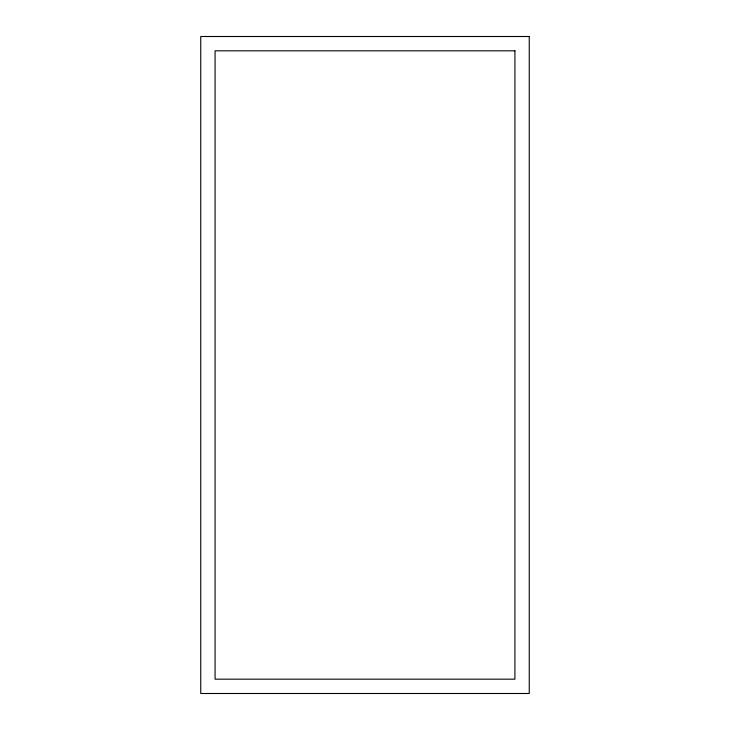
<?xml version="1.0" encoding="UTF-8"?>
<svg xmlns="http://www.w3.org/2000/svg" width="730" height="730" viewBox="0 0 730 730"><rect width="100%" height="100%" fill="white"/><g stroke="black" fill="none" stroke-linecap="round" stroke-linejoin="round"><path stroke-width="1.09" d="M529.25 36.5L200.75 36.5L200.75 693.5L529.25 693.5L529.25 36.5M514.924 50.826L215.085 50.826L215.076 679.174L514.915 679.174L514.924 50.826"/></g></svg>
